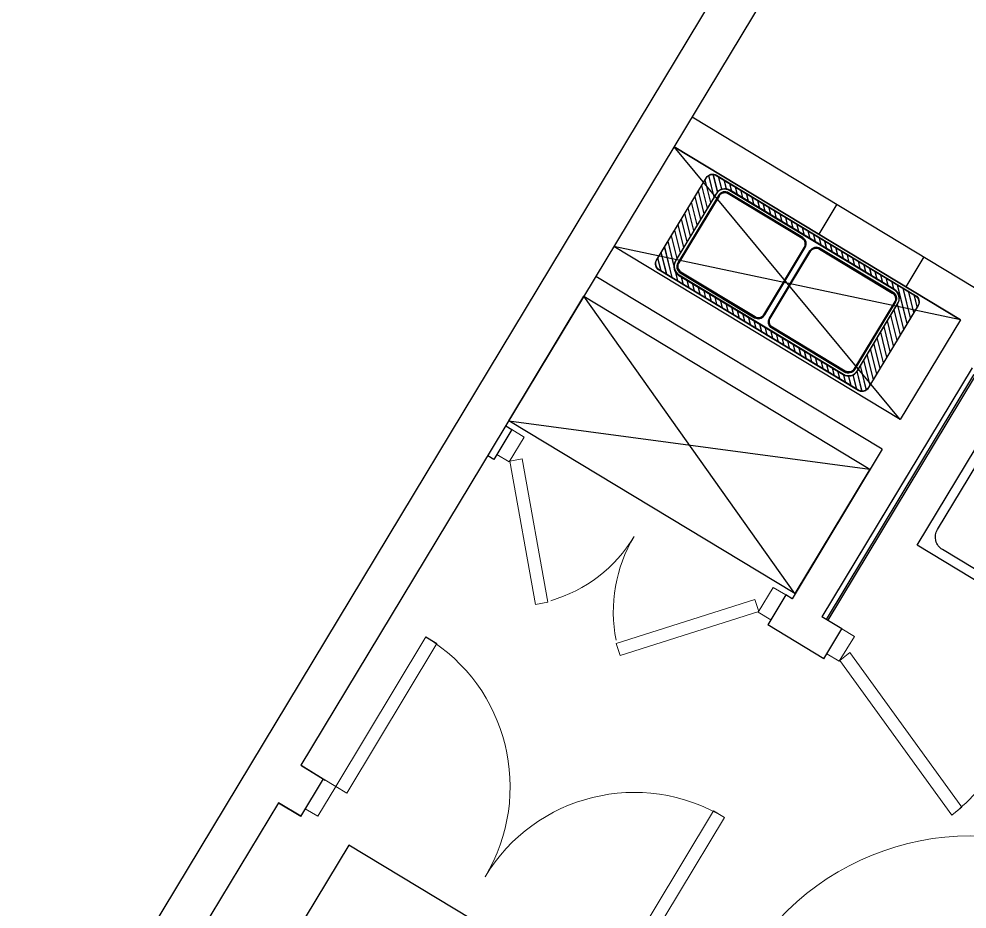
# Model space of a CAD drawing. Header units: centimetres. Extents: x 139057 to 200038, y 34824 to 80516.
# Drawn here: x 164254.3 to 164580.3, y 55040.7 to 55346.6 of the extents above; entities that cross this region are included whole.
import ezdxf

# ---------------------------------------------------------------- set-up
doc = ezdxf.new("R2010")
doc.units = ezdxf.units.CM
doc.header["$LTSCALE"] = 100
doc.layers.get('0').update_dxf_attribs({"lineweight": 0})
for name, color, linetype, lineweight in [('410_STRUTTURE_001-AM_0', 7, 'Continuous', 0), ('437_RIVESTIMENTI_001-AM_0', 13, 'Continuous', 0), ('441_SERRAMENTI_001-AM_0', 1, 'Continuous', 0)]:
    doc.layers.add(name, color=color, linetype=linetype, lineweight=lineweight)
for name, color, linetype in [('_retini_strutture', 7, 'Continuous'), ('A-CAVEDI', 1, 'Continuous'), ('A-FIN-PIASTR-F01', 13, 'Continuous'), ('A-GRAFICA', 253, 'Continuous'), ('A-MCLS3-15', 50, 'Continuous'), ('A-MCLS4-12', 61, 'Continuous'), ('A-SANITARI', 6, 'Continuous')]:
    doc.layers.add(name, color=color, linetype=linetype)
doc.layers.add('A-REI-SHUNT', color=7, linetype='Continuous', true_color=0xf70000)

# ---------------------------------------------------------------- blocks, each defined once
blk = doc.blocks.new('A-COR-P1$0$leafmet')
at = {"color": 0}
blk.add_lwpolyline([(0, 0), (44, 0), (44, 1), (0, 1)], close=True, dxfattribs=at)
blk = doc.blocks.new('SHUNT 38x85')
h = blk.add_hatch()
h.set_pattern_fill('ANSI31', color=253, scale=5, angle=-66.1624, style=0)
h.set_pattern_definition([(225, (-1274575.84, 39717847.363), (-11.2253202, 11.2253201), [])])
edge = h.paths.add_edge_path(flags=16)
edge.add_line((-1276694.6, 39623406.5), (-1276424.6, 39623406.5))
edge.add_arc((-1276424.6, 39623441.5), 35, 270, 360)
edge.add_line((-1276389.6, 39623441.5), (-1276389.6, 39624101.5))
edge.add_arc((-1276424.6, 39624101.5), 35, 0, 90)
edge.add_line((-1276424.6, 39624136.5), (-1276694.6, 39624136.5))
edge.add_arc((-1276694.6, 39624101.5), 35, 90, 180)
edge.add_line((-1276729.6, 39624101.5), (-1276729.6, 39623441.5))
edge.add_arc((-1276694.6, 39623441.5), 35, 180, 270)
edge = h.paths.add_edge_path()
edge.add_line((-1276394.6, 39623343.7), (-1276728.5, 39623343.7))
edge.add_arc((-1276723.9, 39623368.9), 25.7, 180.6406, 259.7775, ccw=False)
edge.add_line((-1276749.6, 39623368.7), (-1276749.6, 39624168.7))
edge.add_arc((-1276724.6, 39624168.7), 25, 90, 180, ccw=False)
edge.add_line((-1276724.6, 39624193.7), (-1276394.6, 39624193.7))
edge.add_arc((-1276394.6, 39624168.7), 25, 0, 90, ccw=False)
edge.add_line((-1276369.6, 39624168.7), (-1276369.6, 39623368.7))
edge.add_arc((-1276394.6, 39623368.7), 25, 270, 360, ccw=False)
for points in [[(-1276394.6, 39623343.7), (-1276728.5, 39623343.7, -0.359711), (-1276749.6, 39623368.7), (-1276749.6, 39624168.7, -0.414214), (-1276724.6, 39624193.7), (-1276394.6, 39624193.7, -0.414214), (-1276369.6, 39624168.7), (-1276369.6, 39623368.7, -0.414214)], [(-1276694.6, 39623406.5), (-1276424.6, 39623406.5, 0.414214), (-1276389.6, 39623441.5), (-1276389.6, 39624101.5, 0.414214), (-1276424.6, 39624136.5), (-1276694.6, 39624136.5, 0.414214), (-1276729.6, 39624101.5), (-1276729.6, 39623441.5, 0.414214)], [(-1276424.6, 39624126.5), (-1276694.6, 39624126.5, 0.414214), (-1276719.6, 39624101.5), (-1276719.6, 39623803.7, 0.414214), (-1276694.6, 39623778.7), (-1276424.6, 39623778.7, 0.414214), (-1276399.6, 39623803.7), (-1276399.6, 39624101.5, 0.414214)], [(-1276424.6, 39624124), (-1276694.6, 39624124, 0.414214), (-1276717.1, 39624101.5), (-1276717.1, 39623803.7, 0.414214), (-1276694.6, 39623781.2), (-1276424.6, 39623781.2, 0.414214), (-1276402.1, 39623803.7), (-1276402.1, 39624101.5, 0.414214)], [(-1276424.6, 39623416.5), (-1276694.6, 39623416.5, -0.414214), (-1276719.6, 39623441.5), (-1276719.6, 39623733.7, -0.414214), (-1276694.6, 39623758.7), (-1276424.6, 39623758.7, -0.414214), (-1276399.6, 39623733.7), (-1276399.6, 39623441.5, -0.414214)], [(-1276424.6, 39623419), (-1276694.6, 39623419, -0.414214), (-1276717.1, 39623441.5), (-1276717.1, 39623733.7, -0.414214), (-1276694.6, 39623756.2), (-1276424.6, 39623756.2, -0.414214), (-1276402.1, 39623733.7), (-1276402.1, 39623441.5, -0.414214)]]:
    blk.add_lwpolyline(points, format="xyb", close=True)
blk = doc.blocks.new('AWP0ATYP$0$MOP-SINK')
blk.add_lwpolyline([(-16600254.6, 36003246.2), (-16599669.6, 36003246.2), (-16599669.6, 36002646.2), (-16600254.6, 36002646.2)], close=True)
blk.add_lwpolyline([(-16600172.6, 36003214.2), (-16599751.6, 36003214.2, -0.414214), (-16599701.6, 36003164.2), (-16599701.6, 36002728.2, -0.414214), (-16599751.6, 36002678.2), (-16600172.6, 36002678.2, -0.414214), (-16600222.6, 36002728.2), (-16600222.6, 36003164.2, -0.414214)], format="xyb", close=True)
blk.add_circle((-16599962.1, 36002946.2), 37.5)

msp = doc.modelspace()

# ---------------------------------------------------------------- hatches: boundary and pattern name
at = {"layer": '_retini_strutture'}
msp.add_hatch(color=256, dxfattribs=at).paths.add_polyline_path([(163786.19, 55200.77), (163841.01, 55175.95, -0.00621), (163903.88, 55342.75), (163963.44, 55306.81), (163989.28, 55349.61), (163922.52, 55389.91, -0.013407), (164075.35, 55744.21), (164611.9, 55420.34), (164627.41, 55446.03), (164088.09, 55771.55, -0.009241), (164205.4, 56010.28), (164906.04, 55587.38), (164769.1, 55360.51), (164747.27, 55373.68), (164731.76, 55348), (164796.4, 55308.98), (164938.51, 55544.42), (164974.14, 55522.91), (165136.92, 55792.6), (165094.11, 55818.43), (164983.01, 55634.36), (164242.26, 56081.47, -0.002919), (164281.84, 56155.32), (164339.37, 56250.63), (164373.61, 56229.96), (164394.28, 56264.2), (164304.16, 56318.6, 0.042639)])

# ---------------------------------------------------------------- linework, layer by layer
at = {"layer": '410_STRUTTURE_001-AM_0', "elevation": 0}
msp.add_lwpolyline([(164304.17, 56318.18, 0.042638), (163786.27, 55200.57)], format="xyb", dxfattribs=at)
at = {"layer": '437_RIVESTIMENTI_001-AM_0'}
for p, q in [((164551.12, 55198.72, 0), (164520.11, 55147.35, 0)), ((164561.39, 55192.52, 0), (164530.39, 55141.15, 0))]:
    msp.add_line(p, q, dxfattribs=at)
at = {"layer": '441_SERRAMENTI_001-AM_0'}
for p, q in [((164536.5, 55126.12, 0), (164539.93, 55128.87, 0)), ((164539.93, 55128.87, 0), (164578.48, 55075.69, 0)), ((164575.05, 55072.93, 0), (164536.5, 55126.12, 0)), ((164578.48, 55075.69, 0), (164575.05, 55072.93, 0))]:
    msp.add_line(p, q, dxfattribs=at)
at = {"layer": '441_SERRAMENTI_001-AM_0', "elevation": 0}
for points in [[(164423.75, 55205.52), (164428.03, 55202.94), (164422.87, 55194.37), (164418.59, 55196.96)], [(164512.76, 55140.11), (164508.48, 55142.7), (164513.65, 55151.26), (164517.93, 55148.67)], [(164358.93, 55085.44), (164363.21, 55082.86), (164357.01, 55072.59), (164352.73, 55075.17)]]:
    msp.add_lwpolyline(points, dxfattribs=at)
msp.add_lwpolyline([(164537.24, 55137.02), (164541.52, 55134.43), (164536.35, 55125.87), (164532.07, 55128.46)], close=True, dxfattribs=at)
at = {"layer": '441_SERRAMENTI_001-AM_0'}
for centre, radius, start, end in [((164423.01, 55194.62, 0), 50, 286.4441, 328.883), ((164508.63, 55142.94, 0), 50, 148.883, 191.3219), ((164363.17, 55082.8, 0), 60, 328.883, 58.883), ((164527.93, 55131.28, 0), 75, 308.9206, 328.883), ((164465.9, 55020.79, 0), 60, 58.883, 148.883), ((164581.51, 54975.86, 0), 90, 58.883, 148.883)]:
    msp.add_arc(centre, radius, start, end, dxfattribs=at)
at = {"layer": 'A-CAVEDI'}
for p, q in [((164422.69, 55208.5, 0), (164448.53, 55251.3, 0)), ((164448.53, 55251.3, 0), (164546.9, 55191.92, 0)), ((164521.06, 55149.12, 0), (164422.69, 55208.5, 0)), ((164546.9, 55191.92, 0), (164521.06, 55149.12, 0))]:
    msp.add_line(p, q, dxfattribs=at)
at = {"layer": 'A-CAVEDI', "elevation": 0}
msp.add_lwpolyline([(164367.66, 55062.68), (164326.32, 54994.19), (164429.05, 54932.18), (164470.4, 55000.66)], close=True, dxfattribs=at)
at = {"layer": 'A-FIN-PIASTR-F01', "elevation": 0}
for points in [[(164606.84, 55095), (164657.53, 55178.98), (164582.53, 55224.26), (164531.84, 55140.27)], [(164606.33, 55095.31), (164656.71, 55178.78), (164582.74, 55223.43), (164532.35, 55139.96)]]:
    msp.add_lwpolyline(points, dxfattribs=at)
at = {"layer": 'A-GRAFICA', "ltscale": 50}
for p, q in [((164557.32, 55208.99, 0), (164479.54, 55302.67, 0)), ((164577.99, 55243.24, 0), (164458.87, 55268.42, 0)), ((164521.06, 55149.12, 0), (164448.53, 55251.3, 0))]:
    msp.add_line(p, q, dxfattribs=at)
at = {"layer": 'A-GRAFICA', "ltscale": 50, "elevation": 0}
msp.add_lwpolyline([(164422.69, 55208.5), (164546.9, 55191.92)], dxfattribs=at)
at = {"layer": 'A-MCLS3-15'}
for p, q in [((164566.88, 55447.35, 0), (164351.22, 55090.1, 0)), ((164520.44, 55399.46, 0), (164281.53, 55003.67, 0)), ((164577.99, 55243.24, 0), (164479.54, 55302.67, 0)), ((164351.22, 55090.1, 0), (164359.6, 55085.04, 0)), ((164351.27, 55090.18, 0), (164358.93, 55085.45, 0)), ((164358.93, 55085.44, 0), (164351.13, 55072.54, 0)), ((164343.47, 55077.25, 0), (164294.38, 54995.92, 0)), ((164343.47, 55077.25, 0), (164351.18, 55072.6, 0)), ((164351.18, 55072.6, 0), (164343.47, 55077.25, 0))]:
    msp.add_line(p, q, dxfattribs=at)
at = {"layer": 'A-MCLS4-12'}
for p, q in [((164485.74, 55312.94, 0), (164594.47, 55247.31, 0)), ((164479.54, 55302.67, 0), (164577.99, 55243.24, 0)), ((164535.49, 55282.91, 0), (164529.29, 55272.64, 0)), ((164557.32, 55208.99, 0), (164458.87, 55268.42, 0)), ((164565.45, 55264.82, 0), (164559.25, 55254.55, 0)), ((164551.12, 55198.72, 0), (164452.67, 55258.15, 0)), ((164577.99, 55243.24, 0), (164557.32, 55208.99, 0)), ((164582.07, 55226.76, 0), (164530.39, 55141.15, 0)), ((164423.75, 55205.52, 0), (164417.55, 55195.25, 0)), ((164421.66, 55206.78, 0), (164423.75, 55205.52, 0)), ((164417.55, 55195.24, 0), (164415.46, 55196.5, 0)), ((164551.12, 55198.72, 0), (164520.11, 55147.35, 0)), ((164517.93, 55148.67, 0), (164511.73, 55138.4, 0)), ((164520.11, 55147.35, 0), (164517.93, 55148.67, 0)), ((164537.24, 55137.02, 0), (164530.39, 55141.15, 0)), ((164531.03, 55126.74, 0), (164511.73, 55138.4, 0)), ((164531.03, 55126.74, 0), (164537.24, 55137.02, 0))]:
    msp.add_line(p, q, dxfattribs=at)

# ---------------------------------------------------------------- block references
at = {"layer": '441_SERRAMENTI_001-AM_0'}
for p, xscale, yscale, zscale, rotation in [((164427.35, 55195.4, 0), 0.1, 50.00000000004075, 0.1, 190.1702894140898), ((164507.3, 55147.13, 0), -0.1, 50.00000000004075, 0.1, 107.5957104258084), ((164363.21, 55082.86, 0), 0.09999999999999998, 60.00000000011214, 0.09999999999999998, 328.8830002055743), ((164462.14, 55023.06, 0), 0.09999999999999998, 60.00000000011214, 0.09999999999999998, 328.8830002055743)]:
    msp.add_blockref('A-COR-P1$0$leafmet', p, dxfattribs=dict(at, xscale=xscale, yscale=yscale, zscale=zscale, rotation=rotation))
at = {"layer": 'A-REI-SHUNT', "xscale": 0.1, "yscale": 0.1, "zscale": 0.1}
for p, rotation in [((3622734.89, -1883162.44, 0), 58.88299990421607), ((3622734.99, -1883162.28, 0), 58.88299998209111)]:
    msp.add_blockref('SHUNT 38x85', p, dxfattribs=dict(at, rotation=rotation))
at = {"layer": 'A-SANITARI', "xscale": 0.09999999999999999, "yscale": 0.09999999999999999, "zscale": 0.09999999999999999, "rotation": 58.88357513477078}
msp.add_blockref('AWP0ATYP$0$MOP-SINK', (4104735.3, -384226.3, 0), dxfattribs=at)

doc.saveas('drawing.dxf')
